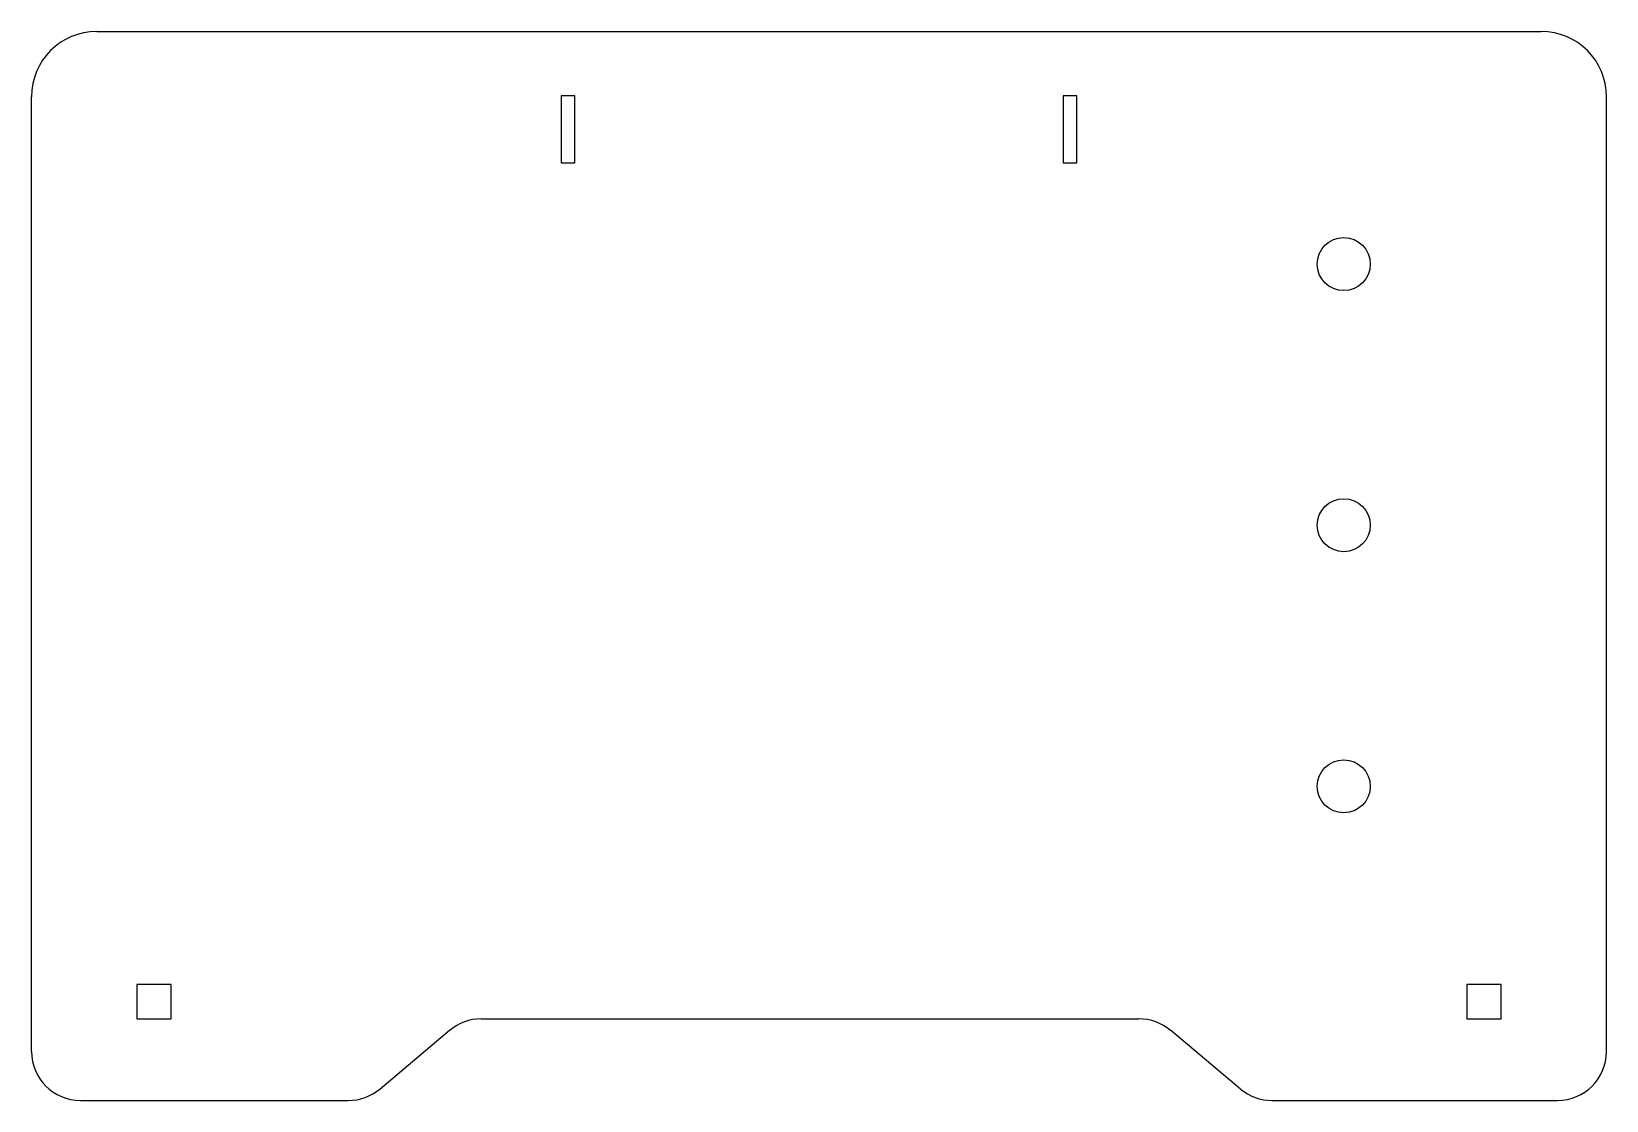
# Model space of a CAD drawing. Header units: millimetres. Extents: x 0 to 193, y 0 to 131.
import ezdxf

# ---------------------------------------------------------------- set-up
doc = ezdxf.new("R2010")
doc.units = ezdxf.units.MM

msp = doc.modelspace()

# ---------------------------------------------------------------- linework, layer by layer
at = {"color": 7, "linetype": 'Continuous', "lineweight": 25}
for p, q in [((8, 131), (185, 131)), ((0, 6), (0, 123)), ((66.6, 123.1), (64.9, 123.1)), ((64.9, 123.1), (64.9, 114.9)), ((66.6, 114.9), (66.6, 123.1)), ((126.4, 123.1), (126.4, 114.9)), ((128.1, 123.1), (126.4, 123.1)), ((128.1, 114.9), (128.1, 123.1)), ((193, 6), (193, 123)), ((64.9, 114.9), (66.6, 114.9)), ((126.4, 114.9), (128.1, 114.9)), ((17.1, 14.2), (12.9, 14.2)), ((12.9, 14.2), (12.9, 10)), ((17.1, 10), (17.1, 14.2)), ((180.1, 14.2), (175.9, 14.2)), ((175.9, 14.2), (175.9, 10)), ((180.1, 10), (180.1, 14.2)), ((12.9, 10), (17.1, 10)), ((55.1, 10), (135.71, 10)), ((175.9, 10), (180.1, 10)), ((42.67, 1.4), (51.24, 8.6)), ((148.14, 1.4), (139.57, 8.6)), ((6, 0), (38.82, 0)), ((152, 0), (187, 0))]:
    msp.add_line(p, q, dxfattribs=at)
for centre in [(160.8, 102.5), (160.8, 70.5), (160.8, 38.5)]:
    msp.add_circle(centre, 3.25, dxfattribs=at)
for centre, radius, start, end in [((8, 123), 8, 90, 180), ((185, 123), 8, 0, 90), ((55.1, 4), 6, 90, 130), ((135.71, 4), 6, 50, 90), ((6, 6), 6, 180, 270), ((187, 6), 6, 270, 0), ((38.82, 6), 6, 270, 310), ((152, 6), 6, 230, 270)]:
    msp.add_arc(centre, radius, start, end, dxfattribs=at)

doc.saveas('drawing.dxf')
